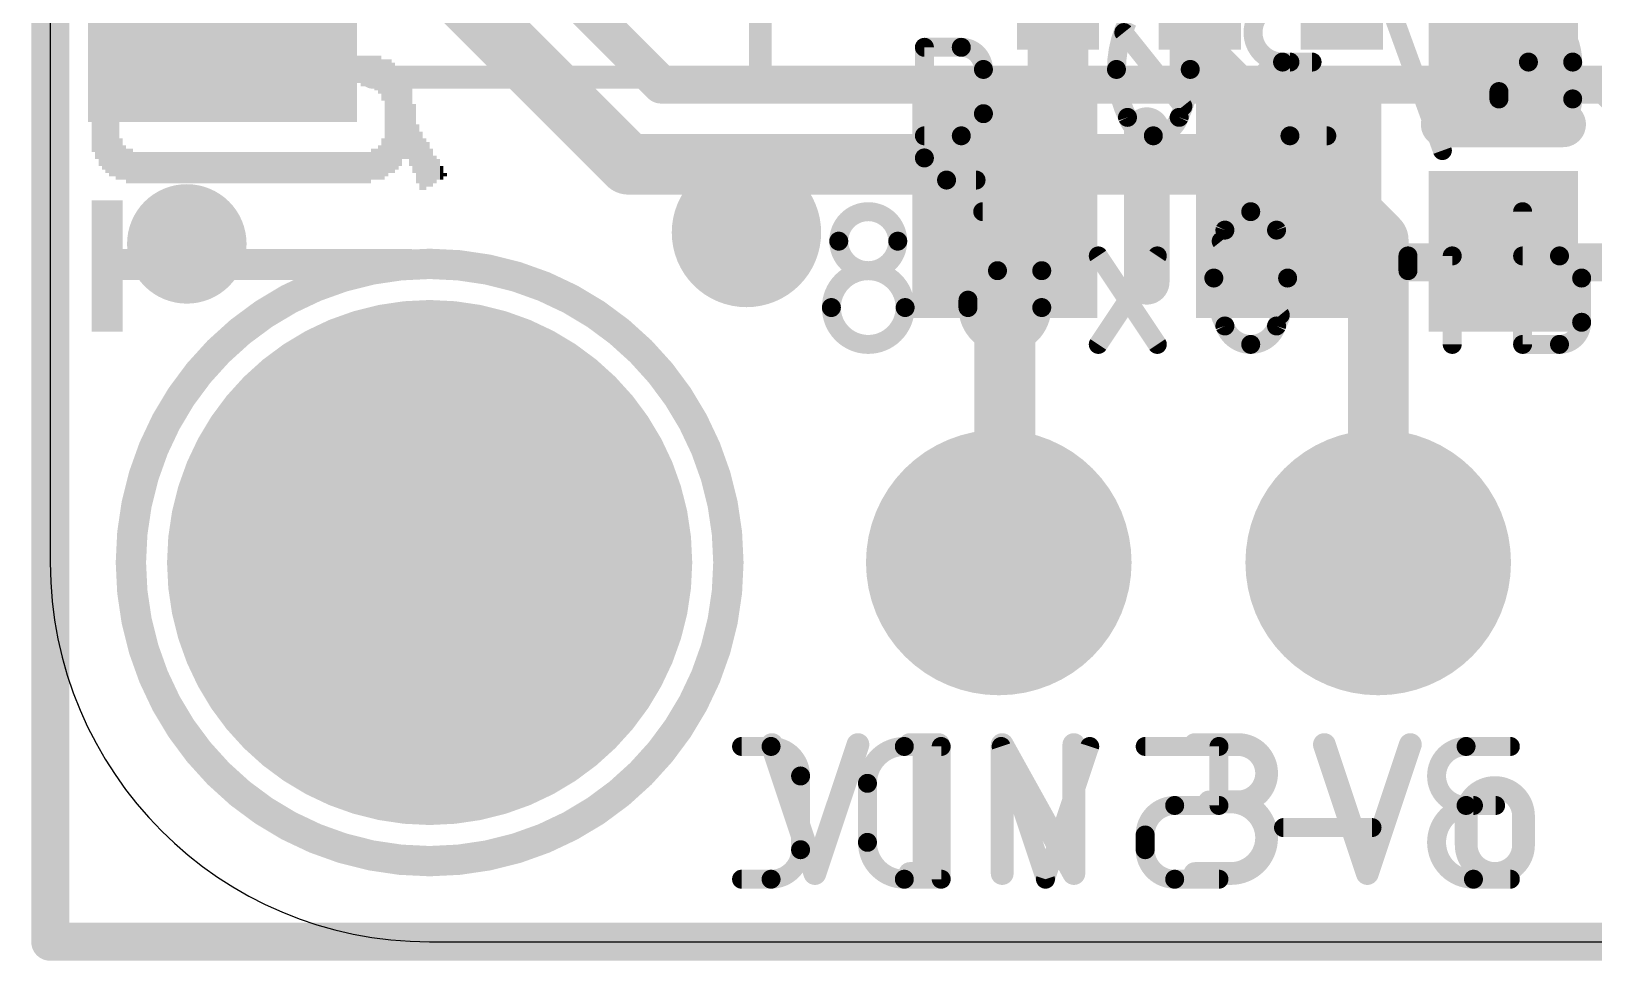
# Model space of a CAD drawing. Extents: x -0.1 to 25.5, y -0.1 to 17.9.
# Drawn here: x -0.13 to 10.33, y -0.13 to 6.1 of the extents above; entities that cross this region are included whole.
import ezdxf

# ---------------------------------------------------------------- set-up
doc = ezdxf.new("R2010")
doc.units = 0
for name, color, linetype in [('1', 12, 'CONTINUOUS'), ('16', 5, 'CONTINUOUS'), ('17', 110, 'CONTINUOUS'), ('18', 110, 'CONTINUOUS'), ('20', 31, 'CONTINUOUS'), ('21', 40, 'CONTINUOUS'), ('22', 6, 'CONTINUOUS')]:
    doc.layers.add(name, color=color, linetype=linetype)

# ---------------------------------------------------------------- blocks, each defined once
blk = doc.blocks.new('RECT')
blk.add_solid([(-0.5, -0.5), (0.5, -0.5), (-0.5, 0.5), (0.5, 0.5)])
blk = doc.blocks.new('PIE')
at = {"const_width": 0.5}
blk.add_lwpolyline([(0, -0.25, 1), (0, 0.25, 1), (0, -0.25)], format="xyb", dxfattribs=at)
blk = doc.blocks.new('ROUNDP')
at = {"const_width": 0.5}
blk.add_lwpolyline([(0, -0.25, 1), (0, 0.25, 1), (0, -0.25)], format="xyb", dxfattribs=at)
blk = doc.blocks.new('ROUNDV')
at = {"const_width": 0.5}
blk.add_lwpolyline([(0, -0.25, 1), (0, 0.25, 1), (0, -0.25)], format="xyb", dxfattribs=at)

msp = doc.modelspace()

# ---------------------------------------------------------------- linework, layer by layer
at = {"layer": '1'}
for points, const_width in [([(0, 0), (0, 17.78)], 0.254), ([(6.7462, 6.5739), (6.7462, 4.7802)], 0.4064), ([(7.6962, 6.5739), (7.6962, 5.8928)], 0.4064), ([(7.6962, 5.8928), (8.2906, 5.2984)], 0.4064), ([(8.2906, 5.2984), (8.2906, 4.9276)], 0.4064), ([(6.7462, 4.7802), (6.3906, 4.9276)], 0.4064), ([(6.3906, 4.9276), (6.3906, 2.9109)], 0.4064), ([(6.3906, 2.9109), (6.1824, 2.8804)], 0.4064), ([(6.35, 2.7128), (6.1824, 2.8804)], 0.4064), ([(6.35, 2.7128), (6.35, 2.54)], 0.4064), ([(25.4, 0), (0, 0)], 0.254)]:
    msp.add_lwpolyline(points, dxfattribs=dict(at, const_width=const_width))
for points, const_width in [([(7.768, 5.9646, 1), (7.6244, 5.821)], 0.2032), ([(7.5946, 5.8928, 1), (7.7978, 5.8928)], 0.2032), ([(8.3922, 5.2984, 1), (8.189, 5.2984)], 0.2032), ([(8.2188, 5.2266, 1), (8.3624, 5.3702)], 0.2032), ([(6.4295, 5.0215, 1), (6.3517, 4.8337)], 0.2032), ([(6.4922, 4.9276, 1), (6.289, 4.9276)], 0.2032), ([(8.189, 4.9276, 1), (8.3922, 4.9276)], 0.2032), ([(6.7073, 4.6863, 1), (6.7851, 4.8741)], 0.2032), ([(6.6446, 4.7802, 1), (6.8478, 4.7802)], 0.2032), ([(6.1677, 2.9809, 1), (6.1971, 2.7799)], 0.2032), ([(6.2542, 2.9522, 1), (6.1106, 2.8086)], 0.2032), ([(6.4053, 2.8104, 1), (6.3759, 3.0114)], 0.2032), ([(6.289, 2.9109, 1), (6.4922, 2.9109)], 0.2032), ([(6.4516, 2.7128, 1), (6.2484, 2.7128)], 0.2032), ([(6.2782, 2.641, 1), (6.4218, 2.7846)], 0.2032), ([(6.2484, 2.54, 1), (6.4516, 2.54)], 0.2032), ([(0, 0.0635, 1), (0, -0.0635)], 0.127), ([(-0.0635, 0, 1), (0.0635, 0)], 0.127)]:
    msp.add_lwpolyline(points, format="xyb", dxfattribs=dict(at, const_width=const_width))
at = {"layer": '16'}
for points, const_width in [([(0, 0), (0, 17.78)], 0.254), ([(2.8615, 6.9694), (4.0905, 5.7404)], 0.254), ([(3.8696, 5.207), (2.3154, 6.7612)], 0.4064), ([(10.414, 5.7404), (4.0905, 5.7404)], 0.254), ([(10.8458, 5.3086), (10.414, 5.7404)], 0.254), ([(8.382, 5.207), (3.8696, 5.207)], 0.4064), ([(8.8582, 4.7308), (8.382, 5.207)], 0.4064), ([(8.89, 4.699), (8.8582, 4.7308)], 0.4064), ([(8.89, 2.54), (8.89, 4.699)], 0.4064), ([(9.0384, 4.5506), (8.8582, 4.7308)], 0.254), ([(12.2821, 4.5506), (9.0384, 4.5506)], 0.254), ([(25.4, 0), (0, 0)], 0.254)]:
    msp.add_lwpolyline(points, dxfattribs=dict(at, const_width=const_width))
for points, const_width in [([(4.0905, 5.8039, 1), (4.0905, 5.6769)], 0.127), ([(10.4589, 5.7853, 1), (10.3691, 5.6955)], 0.127), ([(4.0456, 5.6955, 1), (4.1354, 5.7853)], 0.127), ([(3.8696, 5.3086, 1), (3.8696, 5.1054)], 0.2032), ([(3.7977, 5.1352, 1), (3.9414, 5.2788)], 0.2032), ([(8.4538, 5.2788, 1), (8.3102, 5.1352)], 0.2032), ([(8.382, 5.1054, 1), (8.382, 5.3086)], 0.2032), ([(8.9301, 4.8026, 1), (8.7864, 4.6589)], 0.2032), ([(8.7864, 4.6589, 1), (8.9301, 4.8026)], 0.2032), ([(8.9916, 4.699, 1), (8.7884, 4.699)], 0.2032), ([(8.8182, 4.6272, 1), (8.9618, 4.7708)], 0.2032), ([(8.9032, 4.7757, 1), (8.8133, 4.6858)], 0.127), ([(9.0384, 4.6141, 1), (9.0384, 4.4871)], 0.127), ([(8.9935, 4.5057, 1), (9.0833, 4.5955)], 0.127), ([(8.7884, 2.54, 1), (8.9916, 2.54)], 0.2032), ([(0, 0.0635, 1), (0, -0.0635)], 0.127), ([(-0.0635, 0, 1), (0.0635, 0)], 0.127)]:
    msp.add_lwpolyline(points, format="xyb", dxfattribs=dict(at, const_width=const_width))
at = {"layer": '20'}
for p, q in [((0, 15.24), (0, 2.54)), ((2.54, 0), (22.86, 0))]:
    msp.add_line(p, q, dxfattribs=at)
msp.add_arc((2.54, 2.54), 2.54, 180, 270, dxfattribs=at)
at = {"layer": '21'}
for points, const_width in [([(4.754, 6.99), (4.754, 5.79)], 0.1524), ([(4.754, 5.79), (2.154, 5.79)], 0.1524), ([(7.3406, 5.4356), (7.3406, 4.4196)], 0.3048), ([(10.1282, 5.4737), (9.3282, 5.4737)], 0.3048), ([(4.8314, 1.3208), (5.1192, 0.4572)], 0.1524), ([(5.1192, 0.4572), (5.4071, 1.3208)], 0.1524), ([(5.7548, 1.3208), (5.9467, 1.3208)], 0.1524), ([(5.8507, 1.3208), (5.8507, 0.4572)], 0.1524), ([(6.3729, 0.4572), (6.3729, 1.3208)], 0.1524), ([(6.3729, 1.3208), (6.8526, 0.4572)], 0.1524), ([(6.8526, 0.4572), (6.8526, 1.3208)], 0.1524), ([(7.6632, 1.3208), (7.9511, 1.3208)], 0.1524), ([(8.5296, 1.3208), (8.8175, 0.4572)], 0.1524), ([(8.8175, 0.4572), (9.1053, 1.3208)], 0.1524), ([(7.9511, 0.937), (7.7591, 0.937)], 0.1524), ([(9.479, 0.6491), (9.479, 0.841)], 0.1524), ([(9.8628, 0.841), (9.8628, 0.6491)], 0.1524), ([(5.7548, 0.4572), (5.9467, 0.4572)], 0.1524), ([(7.6632, 0.4572), (7.9031, 0.4572)], 0.1524)]:
    msp.add_lwpolyline(points, dxfattribs=dict(at, const_width=const_width))
for points, const_width in [([(2.154, 5.8281, 1), (2.154, 5.7519)], 0.0762), ([(4.754, 5.7519, 1), (4.754, 5.8281)], 0.0762), ([(4.7159, 5.79, 1), (4.7921, 5.79)], 0.0762), ([(7.4168, 5.4356, 1), (7.2644, 5.4356)], 0.1524), ([(9.3282, 5.5499, 1), (9.3282, 5.3975)], 0.1524), ([(10.1282, 5.3975, 1), (10.1282, 5.5499)], 0.1524), ([(2.54, 0.54, 1), (2.54, 4.54, 1), (2.54, 0.54)], 0.2032), ([(7.2644, 4.4196, 1), (7.4168, 4.4196)], 0.1524), ([(4.8675, 1.3328, 1), (4.7952, 1.3088)], 0.0762), ([(5.4432, 1.3088, 1), (5.371, 1.3328)], 0.0762), ([(5.7548, 1.3589, 1), (5.7548, 1.2827)], 0.0762), ([(5.8888, 1.3208, 1), (5.8126, 1.3208)], 0.0762), ([(5.9467, 1.2827, 1), (5.9467, 1.3589)], 0.0762), ([(6.411, 1.3208, 1), (6.3348, 1.3208)], 0.0762), ([(6.4062, 1.3393, 1), (6.3396, 1.3023)], 0.0762), ([(6.8907, 1.3208, 1), (6.8145, 1.3208)], 0.0762), ([(7.6632, 1.3589, 1), (7.6632, 1.2827)], 0.0762), ([(7.9511, 0.937, 1), (7.9511, 1.3208)], 0.1524), ([(7.9511, 1.3589, 1), (7.9511, 1.2827)], 0.0762), ([(7.9511, 1.2827, 1), (7.9511, 1.3589)], 0.0762), ([(8.5657, 1.3328, 1), (8.4935, 1.3088)], 0.0762), ([(9.1415, 1.3088, 1), (9.0692, 1.3328)], 0.0762), ([(9.8628, 0.841, 1), (9.479, 0.841)], 0.1524), ([(7.7591, 0.9751, 1), (7.7591, 0.8989)], 0.0762), ([(7.9031, 0.4572, 1), (7.9031, 0.937)], 0.1524), ([(7.9031, 0.9751, 1), (7.9031, 0.8989)], 0.0762), ([(7.9511, 0.9751, 1), (7.9511, 0.8989)], 0.0762), ([(7.9511, 0.8989, 1), (7.9511, 0.9751)], 0.0762), ([(9.5171, 0.841, 1), (9.4409, 0.841)], 0.0762), ([(9.4409, 0.841, 1), (9.5171, 0.841)], 0.0762), ([(9.9009, 0.841, 1), (9.8247, 0.841)], 0.0762), ([(9.8247, 0.841, 1), (9.9009, 0.841)], 0.0762), ([(9.479, 0.6491, 1), (9.8628, 0.6491)], 0.1524), ([(9.5171, 0.6491, 1), (9.4409, 0.6491)], 0.0762), ([(9.4409, 0.6491, 1), (9.5171, 0.6491)], 0.0762), ([(9.9009, 0.6491, 1), (9.8247, 0.6491)], 0.0762), ([(9.8247, 0.6491, 1), (9.9009, 0.6491)], 0.0762), ([(5.7548, 0.4953, 1), (5.7548, 0.4191)], 0.0762), ([(5.9467, 0.4191, 1), (5.9467, 0.4953)], 0.0762), ([(7.6632, 0.4953, 1), (7.6632, 0.4191)], 0.0762), ([(7.9031, 0.4953, 1), (7.9031, 0.4191)], 0.0762), ([(7.9031, 0.4191, 1), (7.9031, 0.4953)], 0.0762), ([(5.0831, 0.4692, 1), (5.1554, 0.4452)], 0.0762), ([(5.0831, 0.4452, 1), (5.1554, 0.4692)], 0.0762), ([(5.8126, 0.4572, 1), (5.8888, 0.4572)], 0.0762), ([(6.3348, 0.4572, 1), (6.411, 0.4572)], 0.0762), ([(6.8145, 0.4572, 1), (6.8907, 0.4572)], 0.0762), ([(6.8193, 0.4387, 1), (6.8859, 0.4757)], 0.0762), ([(8.7813, 0.4692, 1), (8.8536, 0.4452)], 0.0762), ([(8.7813, 0.4452, 1), (8.8536, 0.4692)], 0.0762)]:
    msp.add_lwpolyline(points, format="xyb", dxfattribs=dict(at, const_width=const_width))
at = {"layer": '22', "const_width": 0.127}
for points in [[(9.3196, 5.2987), (8.9245, 6.3853)], [(7.5823, 5.5951), (7.1872, 6.0889)], [(6.099, 5.9902), (5.8521, 5.9902)], [(5.8521, 5.9902), (5.8521, 5.2493)], [(6.2472, 5.5457), (6.2472, 5.842)], [(8.2497, 5.8914), (8.4473, 5.8914)], [(10.192, 5.8914), (9.8957, 5.8914)], [(10.192, 5.6444), (10.192, 5.8914)], [(9.6981, 5.6938), (9.6981, 5.6444)], [(5.8521, 5.3975), (6.099, 5.3975)], [(8.5461, 5.3975), (8.2991, 5.3975)], [(6.0003, 5.1012), (6.1978, 5.1012)], [(9.8567, 4.8895), (9.8567, 4.0005)], [(8.2341, 4.1981), (7.839, 4.6919)], [(7.4112, 4.0005), (7.0161, 4.5932)], [(7.4112, 4.5932), (7.0161, 4.0005)], [(9.3856, 4.5932), (9.0892, 4.5932)], [(9.0892, 4.5932), (9.0892, 4.4944)], [(9.3856, 4.0005), (9.3856, 4.5932)], [(10.1037, 4.5932), (9.8567, 4.5932)], [(6.6376, 4.4944), (6.3413, 4.4944)], [(6.6376, 4.2474), (6.6376, 4.4944)], [(10.2519, 4.1487), (10.2519, 4.445)], [(6.1437, 4.2968), (6.1437, 4.2474)], [(9.8567, 4.0005), (10.1037, 4.0005)], [(4.8256, 1.3081), (4.6281, 1.3081)], [(5.9646, 1.3081), (5.7177, 1.3081)], [(5.9646, 0.4191), (5.9646, 1.3081)], [(6.6626, 0.4191), (6.3662, 1.3081)], [(6.9589, 1.3081), (6.6626, 0.4191)], [(7.8239, 1.3081), (7.33, 1.3081)], [(7.8239, 0.913), (7.8239, 1.3081)], [(9.7746, 1.3081), (9.4783, 1.3081)], [(5.0232, 0.6167), (5.0232, 1.1105)], [(5.4708, 1.0612), (5.4708, 0.666)], [(7.5276, 0.913), (7.8239, 0.913)], [(9.4783, 0.913), (9.6759, 0.913)], [(7.33, 0.6167), (7.33, 0.7154)], [(8.8487, 0.7648), (8.256, 0.7648)], [(4.6281, 0.4191), (4.8256, 0.4191)], [(5.7177, 0.4191), (5.9646, 0.4191)], [(7.8239, 0.4191), (7.5276, 0.4191)], [(9.7746, 0.4191), (9.5277, 0.4191)]]:
    msp.add_lwpolyline(points, dxfattribs=at)
at = {"layer": '22'}
for points, const_width in [([(8.2497, 6.2865, 1), (8.2497, 5.8914)], 0.127), ([(10.192, 5.8914, 0.4142), (9.7969, 6.2865)], 0.127), ([(7.2119, 6.163, 0.1139), (7.1378, 5.842)], 0.127), ([(7.6317, 5.842, 0.1139), (7.5576, 6.163)], 0.127), ([(7.212, 6.1088, 1), (7.1624, 6.0691)], 0.0635), ([(5.8838, 5.9902, 1), (5.8203, 5.9902)], 0.0635), ([(5.8521, 6.0219, 1), (5.8521, 5.9584)], 0.0635), ([(6.2472, 5.842, 0.4142), (6.099, 5.9902)], 0.127), ([(6.099, 6.0219, 1), (6.099, 5.9584)], 0.0635), ([(6.099, 5.9584, 1), (6.099, 6.0219)], 0.0635), ([(6.279, 5.842, 1), (6.2155, 5.842)], 0.0635), ([(6.2155, 5.842, 1), (6.279, 5.842)], 0.0635), ([(7.1378, 5.842, 0.1139), (7.2119, 5.521)], 0.127), ([(7.1695, 5.842, 1), (7.106, 5.842)], 0.0635), ([(7.106, 5.842, 1), (7.1695, 5.842)], 0.0635), ([(7.5576, 5.521, 0.1139), (7.6317, 5.842)], 0.127), ([(7.6634, 5.842, 1), (7.5999, 5.842)], 0.0635), ([(7.5999, 5.842, 1), (7.6634, 5.842)], 0.0635), ([(8.2991, 5.8914, 1), (8.2991, 5.3975)], 0.127), ([(8.2497, 5.9231, 1), (8.2497, 5.8596)], 0.0635), ([(8.2497, 5.8596, 1), (8.2497, 5.9231)], 0.0635), ([(8.2991, 5.8596, 1), (8.2991, 5.9231)], 0.0635), ([(8.4473, 5.8596, 1), (8.4473, 5.9231)], 0.0635), ([(9.8957, 5.8914, 0.4142), (9.6981, 5.6938)], 0.127), ([(9.8957, 5.9231, 1), (9.8957, 5.8596)], 0.0635), ([(9.8957, 5.8596, 1), (9.8957, 5.9231)], 0.0635), ([(10.2237, 5.8914, 1), (10.1602, 5.8914)], 0.0635), ([(10.1602, 5.8914, 1), (10.2237, 5.8914)], 0.0635), ([(10.192, 5.8596, 1), (10.192, 5.9231)], 0.0635), ([(9.7299, 5.6938, 1), (9.6664, 5.6938)], 0.0635), ([(9.6664, 5.6938, 1), (9.7299, 5.6938)], 0.0635), ([(9.6981, 5.6444, 1), (10.192, 5.6444)], 0.127), ([(9.7299, 5.6444, 1), (9.6664, 5.6444)], 0.0635), ([(9.6664, 5.6444, 1), (9.7299, 5.6444)], 0.0635), ([(10.2237, 5.6444, 1), (10.1602, 5.6444)], 0.0635), ([(10.1602, 5.6444, 1), (10.2237, 5.6444)], 0.0635), ([(6.099, 5.3975, 0.4142), (6.2472, 5.5457)], 0.127), ([(6.279, 5.5457, 1), (6.2155, 5.5457)], 0.0635), ([(6.2155, 5.5457, 1), (6.279, 5.5457)], 0.0635), ([(7.2419, 5.5313, 1), (7.1818, 5.5107)], 0.0635), ([(7.2119, 5.521, 0.3205), (7.3847, 5.3975)], 0.127), ([(7.1833, 5.5071, 1), (7.2404, 5.5349)], 0.0635), ([(7.3847, 5.3975, 0.3205), (7.5576, 5.521)], 0.127), ([(7.5291, 5.5349, 1), (7.5861, 5.5071)], 0.0635), ([(7.5876, 5.5107, 1), (7.5276, 5.5313)], 0.0635), ([(7.5575, 5.5752, 1), (7.6071, 5.6149)], 0.0635), ([(5.8521, 5.4292, 1), (5.8521, 5.3658)], 0.0635), ([(6.099, 5.4292, 1), (6.099, 5.3658)], 0.0635), ([(6.099, 5.3658, 1), (6.099, 5.4292)], 0.0635), ([(7.3847, 5.4292, 1), (7.3847, 5.3658)], 0.0635), ([(7.3847, 5.3658, 1), (7.3847, 5.4292)], 0.0635), ([(8.2991, 5.4292, 1), (8.2991, 5.3658)], 0.0635), ([(8.2991, 5.3658, 1), (8.2991, 5.4292)], 0.0635), ([(8.5461, 5.3658, 1), (8.5461, 5.4292)], 0.0635), ([(9.2898, 5.2879, 1), (9.3495, 5.3096)], 0.0635), ([(5.8838, 5.2493, 1), (5.8203, 5.2493)], 0.0635), ([(5.8203, 5.2493, 1), (5.8838, 5.2493)], 0.0635), ([(5.8521, 5.2493, 0.4142), (6.0003, 5.1012)], 0.127), ([(6.0003, 5.1329, 1), (6.0003, 5.0694)], 0.0635), ([(6.0003, 5.0694, 1), (6.0003, 5.1329)], 0.0635), ([(6.1978, 5.0694, 1), (6.1978, 5.1329)], 0.0635), ([(5.6738, 4.6919, 1), (5.2787, 4.6919)], 0.127), ([(6.6376, 4.4944, 0.4142), (6.2425, 4.8895)], 0.127), ([(6.2425, 4.9213, 1), (6.2425, 4.8578)], 0.0635), ([(8.0366, 4.8895, 0.3205), (7.8637, 4.766)], 0.127), ([(8.2095, 4.766, 0.3205), (8.0366, 4.8895)], 0.127), ([(8.0366, 4.9212, 1), (8.0366, 4.8578)], 0.0635), ([(8.0366, 4.8578, 1), (8.0366, 4.9212)], 0.0635), ([(9.8885, 4.8895, 1), (9.825, 4.8895)], 0.0635), ([(7.8637, 4.766, 0.1139), (7.7896, 4.445)], 0.127), ([(7.8923, 4.7521, 1), (7.8352, 4.7799)], 0.0635), ([(8.238, 4.7799, 1), (8.1809, 4.7521)], 0.0635), ([(8.2835, 4.445, 0.1139), (8.2095, 4.766)], 0.127), ([(5.2787, 4.6919, 1), (5.6738, 4.6919)], 0.127), ([(5.3105, 4.6919, 1), (5.247, 4.6919)], 0.0635), ([(5.247, 4.6919, 1), (5.3105, 4.6919)], 0.0635), ([(5.7056, 4.6919, 1), (5.6421, 4.6919)], 0.0635), ([(5.6421, 4.6919, 1), (5.7056, 4.6919)], 0.0635), ([(7.8638, 4.7118, 1), (7.8142, 4.6721)], 0.0635), ([(7.8337, 4.7763, 1), (7.8938, 4.7557)], 0.0635), ([(8.1794, 4.7557, 1), (8.2395, 4.7763)], 0.0635), ([(7.0425, 4.6108, 1), (6.9897, 4.5756)], 0.0635), ([(7.4376, 4.5756, 1), (7.3848, 4.6108)], 0.0635), ([(9.121, 4.5932, 1), (9.0575, 4.5932)], 0.0635), ([(9.0892, 4.6249, 1), (9.0892, 4.5614)], 0.0635), ([(9.4173, 4.5932, 1), (9.3538, 4.5932)], 0.0635), ([(9.3856, 4.5614, 1), (9.3856, 4.6249)], 0.0635), ([(9.8567, 4.6249, 1), (9.8567, 4.5614)], 0.0635), ([(10.2519, 4.445, 0.4142), (10.1037, 4.5932)], 0.127), ([(10.1037, 4.6249, 1), (10.1037, 4.5614)], 0.0635), ([(10.1037, 4.5614, 1), (10.1037, 4.6249)], 0.0635), ([(5.7232, 4.2474, 1), (5.2293, 4.2474)], 0.127), ([(6.3413, 4.4944, 0.4142), (6.1437, 4.2968)], 0.127), ([(6.3413, 4.5261, 1), (6.3413, 4.4626)], 0.0635), ([(6.3413, 4.4626, 1), (6.3413, 4.5261)], 0.0635), ([(6.6694, 4.4944, 1), (6.6059, 4.4944)], 0.0635), ([(6.6059, 4.4944, 1), (6.6694, 4.4944)], 0.0635), ([(6.6376, 4.4626, 1), (6.6376, 4.5261)], 0.0635), ([(7.7896, 4.445, 0.1139), (7.8637, 4.124)], 0.127), ([(7.8214, 4.445, 1), (7.7579, 4.445)], 0.0635), ([(8.2095, 4.124, 0.1139), (8.2835, 4.445)], 0.127), ([(8.3153, 4.445, 1), (8.2518, 4.445)], 0.0635), ([(9.0575, 4.4944, 1), (9.121, 4.4944)], 0.0635), ([(10.2836, 4.445, 1), (10.2201, 4.445)], 0.0635), ([(7.7579, 4.445, 1), (7.8214, 4.445)], 0.0635), ([(8.2518, 4.445, 1), (8.3153, 4.445)], 0.0635), ([(10.2201, 4.445, 1), (10.2836, 4.445)], 0.0635), ([(5.2293, 4.2474, 1), (5.7232, 4.2474)], 0.127), ([(5.2611, 4.2474, 1), (5.1976, 4.2474)], 0.0635), ([(5.755, 4.2474, 1), (5.6915, 4.2474)], 0.0635), ([(6.1437, 4.2474, 1), (6.6376, 4.2474)], 0.127), ([(6.1755, 4.2968, 1), (6.112, 4.2968)], 0.0635), ([(6.112, 4.2968, 1), (6.1755, 4.2968)], 0.0635), ([(6.1755, 4.2474, 1), (6.112, 4.2474)], 0.0635), ([(6.6694, 4.2474, 1), (6.6059, 4.2474)], 0.0635), ([(5.1976, 4.2474, 1), (5.2611, 4.2474)], 0.0635), ([(5.6915, 4.2474, 1), (5.755, 4.2474)], 0.0635), ([(6.112, 4.2474, 1), (6.1755, 4.2474)], 0.0635), ([(6.6059, 4.2474, 1), (6.6694, 4.2474)], 0.0635), ([(7.8637, 4.124, 0.3205), (8.0366, 4.0005)], 0.127), ([(7.8938, 4.1343, 1), (7.8337, 4.1137)], 0.0635), ([(8.0366, 4.0005, 0.3205), (8.2095, 4.124)], 0.127), ([(8.2395, 4.1137, 1), (8.1794, 4.1343)], 0.0635), ([(8.2094, 4.1782, 1), (8.2589, 4.2179)], 0.0635), ([(10.1037, 4.0005, 0.4142), (10.2519, 4.1487)], 0.127), ([(10.2836, 4.1487, 1), (10.2201, 4.1487)], 0.0635), ([(7.8352, 4.1101, 1), (7.8923, 4.1379)], 0.0635), ([(8.1809, 4.1379, 1), (8.238, 4.1101)], 0.0635), ([(10.2201, 4.1487, 1), (10.2836, 4.1487)], 0.0635), ([(6.9897, 4.0181, 1), (7.0425, 3.9829)], 0.0635), ([(7.3848, 3.9829, 1), (7.4376, 4.0181)], 0.0635), ([(8.0366, 4.0322, 1), (8.0366, 3.9688)], 0.0635), ([(8.0366, 3.9688, 1), (8.0366, 4.0322)], 0.0635), ([(9.3538, 4.0005, 1), (9.4173, 4.0005)], 0.0635), ([(9.8567, 4.0323, 1), (9.8567, 3.9688)], 0.0635), ([(9.825, 4.0005, 1), (9.8885, 4.0005)], 0.0635), ([(10.1037, 4.0323, 1), (10.1037, 3.9688)], 0.0635), ([(10.1037, 3.9688, 1), (10.1037, 4.0323)], 0.0635), ([(4.6281, 1.3398, 1), (4.6281, 1.2764)], 0.0635), ([(4.8256, 1.3399, 1), (4.8256, 1.2764)], 0.0635), ([(5.0232, 1.1105, 0.4142), (4.8256, 1.3081)], 0.127), ([(4.8256, 1.2764, 1), (4.8256, 1.3398)], 0.0635), ([(5.7177, 1.3081, 0.4142), (5.4708, 1.0612)], 0.127), ([(5.7177, 1.3398, 1), (5.7177, 1.2764)], 0.0635), ([(5.7177, 1.2764, 1), (5.7177, 1.3398)], 0.0635), ([(5.9964, 1.3081, 1), (5.9329, 1.3081)], 0.0635), ([(5.9646, 1.2764, 1), (5.9646, 1.3398)], 0.0635), ([(6.3964, 1.3181, 1), (6.3361, 1.2981)], 0.0635), ([(6.989, 1.2981, 1), (6.9288, 1.3181)], 0.0635), ([(7.33, 1.3398, 1), (7.33, 1.2764)], 0.0635), ([(7.8557, 1.3081, 1), (7.7922, 1.3081)], 0.0635), ([(7.8239, 1.2764, 1), (7.8239, 1.3398)], 0.0635), ([(9.4783, 1.3081, 1), (9.4783, 0.913)], 0.127), ([(9.4783, 1.3398, 1), (9.4783, 1.2764)], 0.0635), ([(9.4783, 1.2764, 1), (9.4783, 1.3398)], 0.0635), ([(9.7746, 1.2764, 1), (9.7746, 1.3398)], 0.0635), ([(5.0549, 1.1105, 1), (4.9914, 1.1105)], 0.0635), ([(4.9914, 1.1105, 1), (5.0549, 1.1105)], 0.0635), ([(5.5025, 1.0612, 1), (5.439, 1.0612)], 0.0635), ([(5.439, 1.0612, 1), (5.5025, 1.0612)], 0.0635), ([(7.5276, 0.913, 0.4142), (7.33, 0.7154)], 0.127), ([(7.5276, 0.9447, 1), (7.5276, 0.8812)], 0.0635), ([(7.5276, 0.8812, 1), (7.5276, 0.9447)], 0.0635), ([(7.7922, 0.913, 1), (7.8557, 0.913)], 0.0635), ([(7.8239, 0.8812, 1), (7.8239, 0.9447)], 0.0635), ([(9.5277, 0.913, 1), (9.5277, 0.4191)], 0.127), ([(9.4783, 0.9447, 1), (9.4783, 0.8812)], 0.0635), ([(9.4783, 0.8812, 1), (9.4783, 0.9447)], 0.0635), ([(9.5277, 0.8812, 1), (9.5277, 0.9447)], 0.0635), ([(9.6759, 0.8812, 1), (9.6759, 0.9447)], 0.0635), ([(7.3618, 0.7154, 1), (7.2983, 0.7154)], 0.0635), ([(7.2983, 0.7154, 1), (7.3618, 0.7154)], 0.0635), ([(8.256, 0.7966, 1), (8.256, 0.7331)], 0.0635), ([(8.8487, 0.7331, 1), (8.8487, 0.7966)], 0.0635), ([(4.8256, 0.4191, 0.4142), (5.0232, 0.6167)], 0.127), ([(5.0549, 0.6167, 1), (4.9914, 0.6167)], 0.0635), ([(4.9914, 0.6167, 1), (5.0549, 0.6167)], 0.0635), ([(5.4708, 0.666, 0.4142), (5.7177, 0.4191)], 0.127), ([(5.5025, 0.666, 1), (5.439, 0.666)], 0.0635), ([(5.439, 0.666, 1), (5.5025, 0.666)], 0.0635), ([(7.33, 0.6167, 0.4142), (7.5276, 0.4191)], 0.127), ([(7.3618, 0.6167, 1), (7.2983, 0.6167)], 0.0635), ([(7.2983, 0.6167, 1), (7.3618, 0.6167)], 0.0635), ([(4.6281, 0.4509, 1), (4.6281, 0.3874)], 0.0635), ([(4.8256, 0.4509, 1), (4.8256, 0.3874)], 0.0635), ([(4.8256, 0.3874, 1), (4.8256, 0.4509)], 0.0635), ([(5.7177, 0.4509, 1), (5.7177, 0.3874)], 0.0635), ([(5.7177, 0.3874, 1), (5.7177, 0.4509)], 0.0635), ([(5.9329, 0.4191, 1), (5.9964, 0.4191)], 0.0635), ([(5.9646, 0.3874, 1), (5.9646, 0.4509)], 0.0635), ([(6.6325, 0.4291, 1), (6.6927, 0.4091)], 0.0635), ([(6.6325, 0.4091, 1), (6.6927, 0.4291)], 0.0635), ([(7.5276, 0.4509, 1), (7.5276, 0.3874)], 0.0635), ([(7.5276, 0.3874, 1), (7.5276, 0.4509)], 0.0635), ([(7.8239, 0.3874, 1), (7.8239, 0.4509)], 0.0635), ([(9.5277, 0.4509, 1), (9.5277, 0.3874)], 0.0635), ([(9.5277, 0.3874, 1), (9.5277, 0.4509)], 0.0635), ([(9.7746, 0.3874, 1), (9.7746, 0.4509)], 0.0635)]:
    msp.add_lwpolyline(points, format="xyb", dxfattribs=dict(at, const_width=const_width))

# ---------------------------------------------------------------- block references
at = {"layer": '1'}
for p, xscale, yscale in [((6.7462, 6.5739), 0.55, 1.2), ((7.6962, 6.5739), 0.55, 1.2), ((8.6462, 6.5739), 0.55, 1.2), ((1.154, 6.09), 1.8, 1.2), ((6.3906, 4.9276), 1.24, 1.5), ((8.2906, 4.9276), 1.24, 1.5)]:
    msp.add_blockref('RECT', p, dxfattribs=dict(at, xscale=xscale, yscale=yscale))
at = {"layer": '1', "xscale": 1.075, "rotation": 270}
for p in [(9.7282, 6.3237), (9.7282, 4.6237)]:
    msp.add_blockref('RECT', p, dxfattribs=at)
at = {"layer": '1'}
msp.add_blockref('PIE', (4.6609, 4.7498), dxfattribs=at)
at = {"layer": '17', "xscale": 3.516, "yscale": 3.516}
msp.add_blockref('ROUNDP', (2.54, 2.54), dxfattribs=at)
msp.add_blockref('ROUNDP', (2.54, 2.54), dxfattribs=at)
at = {"layer": '17', "xscale": 1.778, "yscale": 1.778, "rotation": 90}
for p in [(6.35, 2.54), (6.35, 2.54), (8.89, 2.54), (8.89, 2.54)]:
    msp.add_blockref('ROUNDP', p, dxfattribs=at)
at = {"layer": '18', "xscale": 0.8001, "yscale": 0.8001}
msp.add_blockref('ROUNDV', (0.9144, 4.6736), dxfattribs=at)
msp.add_blockref('ROUNDV', (0.9144, 4.6736), dxfattribs=at)
at = {"layer": '22', "rotation": 270}
for p, xscale, yscale in [((0.381, 5.5067), 0.7163, 0.0229), ((0.404, 5.5067), 0.762, 0.0231), ((0.4271, 5.5067), 0.762, 0.0231), ((0.4502, 5.5067), 0.8077, 0.0231), ((0.4733, 5.7721), 0.2769, 0.0231), ((0.4964, 5.8064), 0.254, 0.0231), ((0.5196, 5.8179), 0.2311, 0.0231), ((0.5427, 5.8306), 0.2057, 0.0231), ((0.5658, 5.8306), 0.2057, 0.0231), ((0.5889, 5.8306), 0.2057, 0.0231), ((0.612, 5.8306), 0.2057, 0.0231), ((0.635, 5.8306), 0.2057, 0.0229), ((0.658, 5.842), 0.1829, 0.0231), ((0.6811, 5.842), 0.1829, 0.0231), ((0.7042, 5.842), 0.1829, 0.0231), ((0.7273, 5.842), 0.1829, 0.0231), ((0.7504, 5.842), 0.1829, 0.0231), ((0.7736, 5.842), 0.1829, 0.0231), ((0.7967, 5.842), 0.1829, 0.0231), ((0.8198, 5.842), 0.1829, 0.0231), ((0.8429, 5.842), 0.1829, 0.0231), ((0.866, 5.842), 0.1829, 0.0231), ((0.889, 5.842), 0.1829, 0.0229), ((0.912, 5.842), 0.1829, 0.0231), ((0.9351, 5.842), 0.1829, 0.0231), ((0.9582, 5.842), 0.1829, 0.0231), ((0.9813, 5.842), 0.1829, 0.0231), ((1.0044, 5.842), 0.1829, 0.0231), ((1.0276, 5.842), 0.1829, 0.0231), ((1.0507, 5.842), 0.1829, 0.0231), ((1.0738, 5.842), 0.1829, 0.0231), ((1.0969, 5.842), 0.1829, 0.0231), ((1.12, 5.842), 0.1829, 0.0231), ((1.143, 5.842), 0.1829, 0.0229), ((1.166, 5.842), 0.1829, 0.0231), ((1.1891, 5.842), 0.1829, 0.0231), ((1.2122, 5.842), 0.1829, 0.0231), ((1.2353, 5.842), 0.1829, 0.0231), ((1.2584, 5.842), 0.1829, 0.0231), ((1.2816, 5.842), 0.1829, 0.0231), ((1.3047, 5.842), 0.1829, 0.0231), ((1.3278, 5.842), 0.1829, 0.0231), ((1.3509, 5.842), 0.1829, 0.0231), ((1.374, 5.842), 0.1829, 0.0231), ((1.397, 5.842), 0.1829, 0.0229), ((1.42, 5.842), 0.1829, 0.0231), ((1.4431, 5.842), 0.1829, 0.0231), ((1.4662, 5.842), 0.1829, 0.0231), ((1.4893, 5.842), 0.1829, 0.0231), ((1.5124, 5.842), 0.1829, 0.0231), ((1.5356, 5.842), 0.1829, 0.0231), ((1.5587, 5.842), 0.1829, 0.0231), ((1.5818, 5.842), 0.1829, 0.0231), ((1.6049, 5.842), 0.1829, 0.0231), ((1.628, 5.842), 0.1829, 0.0231), ((1.651, 5.842), 0.1829, 0.0229), ((1.674, 5.842), 0.1829, 0.0231), ((1.6971, 5.842), 0.1829, 0.0231), ((1.7202, 5.842), 0.1829, 0.0231), ((1.7433, 5.842), 0.1829, 0.0231), ((1.7664, 5.842), 0.1829, 0.0231), ((1.7896, 5.842), 0.1829, 0.0231), ((1.8127, 5.842), 0.1829, 0.0231), ((1.8358, 5.842), 0.1829, 0.0231), ((1.8589, 5.842), 0.1829, 0.0231), ((1.882, 5.842), 0.1829, 0.0231), ((1.905, 5.842), 0.1829, 0.0229), ((1.928, 5.842), 0.1829, 0.0231), ((1.9511, 5.842), 0.1829, 0.0231), ((1.9742, 5.842), 0.1829, 0.0231), ((1.9973, 5.842), 0.1829, 0.0231), ((2.0204, 5.842), 0.1829, 0.0231), ((2.0436, 5.842), 0.1829, 0.0231), ((2.0667, 5.842), 0.1829, 0.0231), ((2.0898, 5.8306), 0.2057, 0.0231), ((2.1129, 5.8306), 0.2057, 0.0231), ((2.136, 5.8306), 0.2057, 0.0231), ((2.159, 5.8306), 0.2057, 0.0229), ((2.182, 5.8179), 0.2311, 0.0231), ((2.2051, 5.8064), 0.254, 0.0231), ((2.2282, 5.7721), 0.2769, 0.0231), ((2.2513, 5.5182), 0.7849, 0.0231), ((2.2744, 5.5296), 0.762, 0.0231), ((2.2976, 5.5182), 0.7391, 0.0231), ((2.3207, 5.5182), 0.6934, 0.0231), ((0.3118, 5.5194), 0.5537, 0.0231), ((0.3349, 5.5067), 0.6248, 0.0231), ((0.358, 5.5067), 0.6706, 0.0231), ((2.3438, 5.5182), 0.6477, 0.0231), ((2.3669, 5.5309), 0.5766, 0.0231), ((2.39, 5.5194), 0.5537, 0.0231), ((0.2887, 5.508), 0.4394, 0.0231), ((2.413, 5.461), 0.5334, 0.0229), ((2.436, 5.3797), 0.4623, 0.0231), ((2.4591, 5.2769), 0.3937, 0.0231), ((0.4733, 5.2413), 0.2769, 0.0231), ((2.2282, 5.2413), 0.2769, 0.0231), ((2.4822, 5.2299), 0.3912, 0.0231), ((2.5053, 5.207), 0.3454, 0.0231), ((2.5284, 5.207), 0.2997, 0.0231), ((0.4964, 5.2184), 0.2311, 0.0231), ((0.5196, 5.1956), 0.2311, 0.0231), ((0.5427, 5.1956), 0.2311, 0.0231), ((0.5658, 5.1841), 0.2083, 0.0231), ((0.5889, 5.1841), 0.2083, 0.0231), ((0.612, 5.1841), 0.2083, 0.0231), ((0.635, 5.1841), 0.2083, 0.0229), ((0.658, 5.1841), 0.2083, 0.0231), ((0.6811, 5.1841), 0.2083, 0.0231), ((0.7042, 5.1841), 0.2083, 0.0231), ((0.7273, 5.1841), 0.2083, 0.0231), ((0.7504, 5.1841), 0.2083, 0.0231), ((0.7736, 5.1841), 0.2083, 0.0231), ((0.7967, 5.1841), 0.2083, 0.0231), ((0.8198, 5.1841), 0.2083, 0.0231), ((0.8429, 5.1841), 0.2083, 0.0231), ((0.866, 5.1841), 0.2083, 0.0231), ((0.889, 5.1841), 0.2083, 0.0229), ((0.912, 5.1841), 0.2083, 0.0231), ((0.9351, 5.1841), 0.2083, 0.0231), ((0.9582, 5.1841), 0.2083, 0.0231), ((0.9813, 5.1841), 0.2083, 0.0231), ((1.0044, 5.1841), 0.2083, 0.0231), ((1.0276, 5.1841), 0.2083, 0.0231), ((1.0507, 5.1841), 0.2083, 0.0231), ((1.0738, 5.1841), 0.2083, 0.0231), ((1.0969, 5.1841), 0.2083, 0.0231), ((1.12, 5.1841), 0.2083, 0.0231), ((1.143, 5.1841), 0.2083, 0.0229), ((1.166, 5.1841), 0.2083, 0.0231), ((1.1891, 5.1841), 0.2083, 0.0231), ((1.2122, 5.1841), 0.2083, 0.0231), ((1.2353, 5.1841), 0.2083, 0.0231), ((1.2584, 5.1841), 0.2083, 0.0231), ((1.2816, 5.1841), 0.2083, 0.0231), ((1.3047, 5.1841), 0.2083, 0.0231), ((1.3278, 5.1841), 0.2083, 0.0231), ((1.3509, 5.1841), 0.2083, 0.0231), ((1.374, 5.1841), 0.2083, 0.0231), ((1.397, 5.1841), 0.2083, 0.0229), ((1.42, 5.1841), 0.2083, 0.0231), ((1.4431, 5.1841), 0.2083, 0.0231), ((1.4662, 5.1841), 0.2083, 0.0231), ((1.4893, 5.1841), 0.2083, 0.0231), ((1.5124, 5.1841), 0.2083, 0.0231), ((1.5356, 5.1841), 0.2083, 0.0231), ((1.5587, 5.1841), 0.2083, 0.0231), ((1.5818, 5.1841), 0.2083, 0.0231), ((1.6049, 5.1841), 0.2083, 0.0231), ((1.628, 5.1841), 0.2083, 0.0231), ((1.651, 5.1841), 0.2083, 0.0229), ((1.674, 5.1841), 0.2083, 0.0231), ((1.6971, 5.1841), 0.2083, 0.0231), ((1.7202, 5.1841), 0.2083, 0.0231), ((1.7433, 5.1841), 0.2083, 0.0231), ((1.7664, 5.1841), 0.2083, 0.0231), ((1.7896, 5.1841), 0.2083, 0.0231), ((1.8127, 5.1841), 0.2083, 0.0231), ((1.8358, 5.1841), 0.2083, 0.0231), ((1.8589, 5.1841), 0.2083, 0.0231), ((1.882, 5.1841), 0.2083, 0.0231), ((1.905, 5.1841), 0.2083, 0.0229), ((1.928, 5.1841), 0.2083, 0.0231), ((1.9511, 5.1841), 0.2083, 0.0231), ((1.9742, 5.1841), 0.2083, 0.0231), ((1.9973, 5.1841), 0.2083, 0.0231), ((2.0204, 5.1841), 0.2083, 0.0231), ((2.0436, 5.1841), 0.2083, 0.0231), ((2.0667, 5.1841), 0.2083, 0.0231), ((2.0898, 5.1841), 0.2083, 0.0231), ((2.1129, 5.1841), 0.2083, 0.0231), ((2.136, 5.1841), 0.2083, 0.0231), ((2.159, 5.207), 0.2083, 0.0229), ((2.182, 5.207), 0.2083, 0.0231), ((2.2051, 5.2184), 0.2311, 0.0231), ((2.5516, 5.1841), 0.254, 0.0231), ((2.5747, 5.1727), 0.1854, 0.0231), ((2.5978, 5.1727), 0.1397, 0.0231), ((2.6209, 5.1486), 0.0914, 0.0231), ((2.644, 5.1372), 0.0229, 0.0231), ((0.2887, 4.5263), 0.8788, 0.0231), ((0.3118, 4.5263), 0.8788, 0.0231), ((0.3349, 4.5263), 0.8788, 0.0231), ((0.358, 4.5263), 0.8788, 0.0231), ((0.381, 4.5263), 0.8788, 0.0229), ((0.404, 4.5263), 0.8788, 0.0231), ((0.4271, 4.5263), 0.8788, 0.0231), ((0.4502, 4.5263), 0.8788, 0.0231), ((0.4733, 4.5263), 0.8788, 0.0231), ((0.4964, 4.5364), 0.2083, 0.0231), ((0.5196, 4.5364), 0.2083, 0.0231), ((0.5427, 4.5364), 0.2083, 0.0231), ((0.5658, 4.5364), 0.2083, 0.0231), ((0.5889, 4.5364), 0.2083, 0.0231), ((0.612, 4.5364), 0.2083, 0.0231), ((0.635, 4.5364), 0.2083, 0.0229), ((0.658, 4.5364), 0.2083, 0.0231), ((0.6811, 4.5364), 0.2083, 0.0231), ((0.7042, 4.5364), 0.2083, 0.0231), ((0.7273, 4.5364), 0.2083, 0.0231), ((0.7504, 4.5364), 0.2083, 0.0231), ((0.7736, 4.5364), 0.2083, 0.0231), ((0.7967, 4.5364), 0.2083, 0.0231), ((0.8198, 4.5364), 0.2083, 0.0231), ((0.8429, 4.5364), 0.2083, 0.0231), ((0.866, 4.5364), 0.2083, 0.0231), ((0.889, 4.5364), 0.2083, 0.0229), ((0.912, 4.5364), 0.2083, 0.0231), ((0.9351, 4.5364), 0.2083, 0.0231), ((0.9582, 4.5364), 0.2083, 0.0231), ((0.9813, 4.5364), 0.2083, 0.0231), ((1.0044, 4.5364), 0.2083, 0.0231), ((1.0276, 4.5364), 0.2083, 0.0231), ((1.0507, 4.5364), 0.2083, 0.0231), ((1.0738, 4.5364), 0.2083, 0.0231), ((1.0969, 4.5364), 0.2083, 0.0231), ((1.12, 4.5364), 0.2083, 0.0231), ((1.143, 4.5364), 0.2083, 0.0229), ((1.166, 4.5364), 0.2083, 0.0231), ((1.1891, 4.5364), 0.2083, 0.0231), ((1.2122, 4.5364), 0.2083, 0.0231), ((1.2353, 4.5364), 0.2083, 0.0231), ((1.2584, 4.5364), 0.2083, 0.0231), ((1.2816, 4.5364), 0.2083, 0.0231), ((1.3047, 4.5364), 0.2083, 0.0231), ((1.3278, 4.5364), 0.2083, 0.0231), ((1.3509, 4.5364), 0.2083, 0.0231), ((1.374, 4.5364), 0.2083, 0.0231), ((1.397, 4.5364), 0.2083, 0.0229), ((1.42, 4.5364), 0.2083, 0.0231), ((1.4431, 4.5364), 0.2083, 0.0231), ((1.4662, 4.5364), 0.2083, 0.0231), ((1.4893, 4.5364), 0.2083, 0.0231), ((1.5124, 4.5364), 0.2083, 0.0231), ((1.5356, 4.5364), 0.2083, 0.0231), ((1.5587, 4.5364), 0.2083, 0.0231), ((1.5818, 4.5364), 0.2083, 0.0231), ((1.6049, 4.5364), 0.2083, 0.0231), ((1.628, 4.5364), 0.2083, 0.0231), ((1.651, 4.5364), 0.2083, 0.0229), ((1.674, 4.5364), 0.2083, 0.0231), ((1.6971, 4.5364), 0.2083, 0.0231), ((1.7202, 4.5364), 0.2083, 0.0231), ((1.7433, 4.5364), 0.2083, 0.0231), ((1.7664, 4.5364), 0.2083, 0.0231), ((1.7896, 4.5364), 0.2083, 0.0231), ((1.8127, 4.5364), 0.2083, 0.0231), ((1.8358, 4.5364), 0.2083, 0.0231), ((1.8589, 4.5364), 0.2083, 0.0231), ((1.882, 4.5364), 0.2083, 0.0231), ((1.905, 4.5364), 0.2083, 0.0229), ((1.928, 4.5364), 0.2083, 0.0231), ((1.9511, 4.5364), 0.2083, 0.0231), ((1.9742, 4.5364), 0.2083, 0.0231), ((1.9973, 4.5364), 0.2083, 0.0231), ((2.0204, 4.5364), 0.2083, 0.0231), ((2.0436, 4.5364), 0.2083, 0.0231), ((2.0667, 4.5364), 0.2083, 0.0231), ((2.0898, 4.5364), 0.2083, 0.0231), ((2.1129, 4.5364), 0.2083, 0.0231), ((2.136, 4.5364), 0.2083, 0.0231), ((2.159, 4.5364), 0.2083, 0.0229), ((2.182, 4.5364), 0.2083, 0.0231), ((2.2051, 4.5364), 0.2083, 0.0231), ((2.2282, 4.5364), 0.2083, 0.0231), ((2.2513, 4.5364), 0.2083, 0.0231), ((2.2744, 4.5364), 0.2083, 0.0231), ((2.2976, 4.5364), 0.2083, 0.0231), ((2.3207, 4.5364), 0.2083, 0.0231), ((2.3438, 4.5364), 0.2083, 0.0231), ((2.3669, 4.5364), 0.2083, 0.0231), ((2.39, 4.5364), 0.2083, 0.0231), ((2.413, 4.5364), 0.2083, 0.0229)]:
    msp.add_blockref('RECT', p, dxfattribs=dict(at, xscale=xscale, yscale=yscale))

doc.saveas('drawing.dxf')
